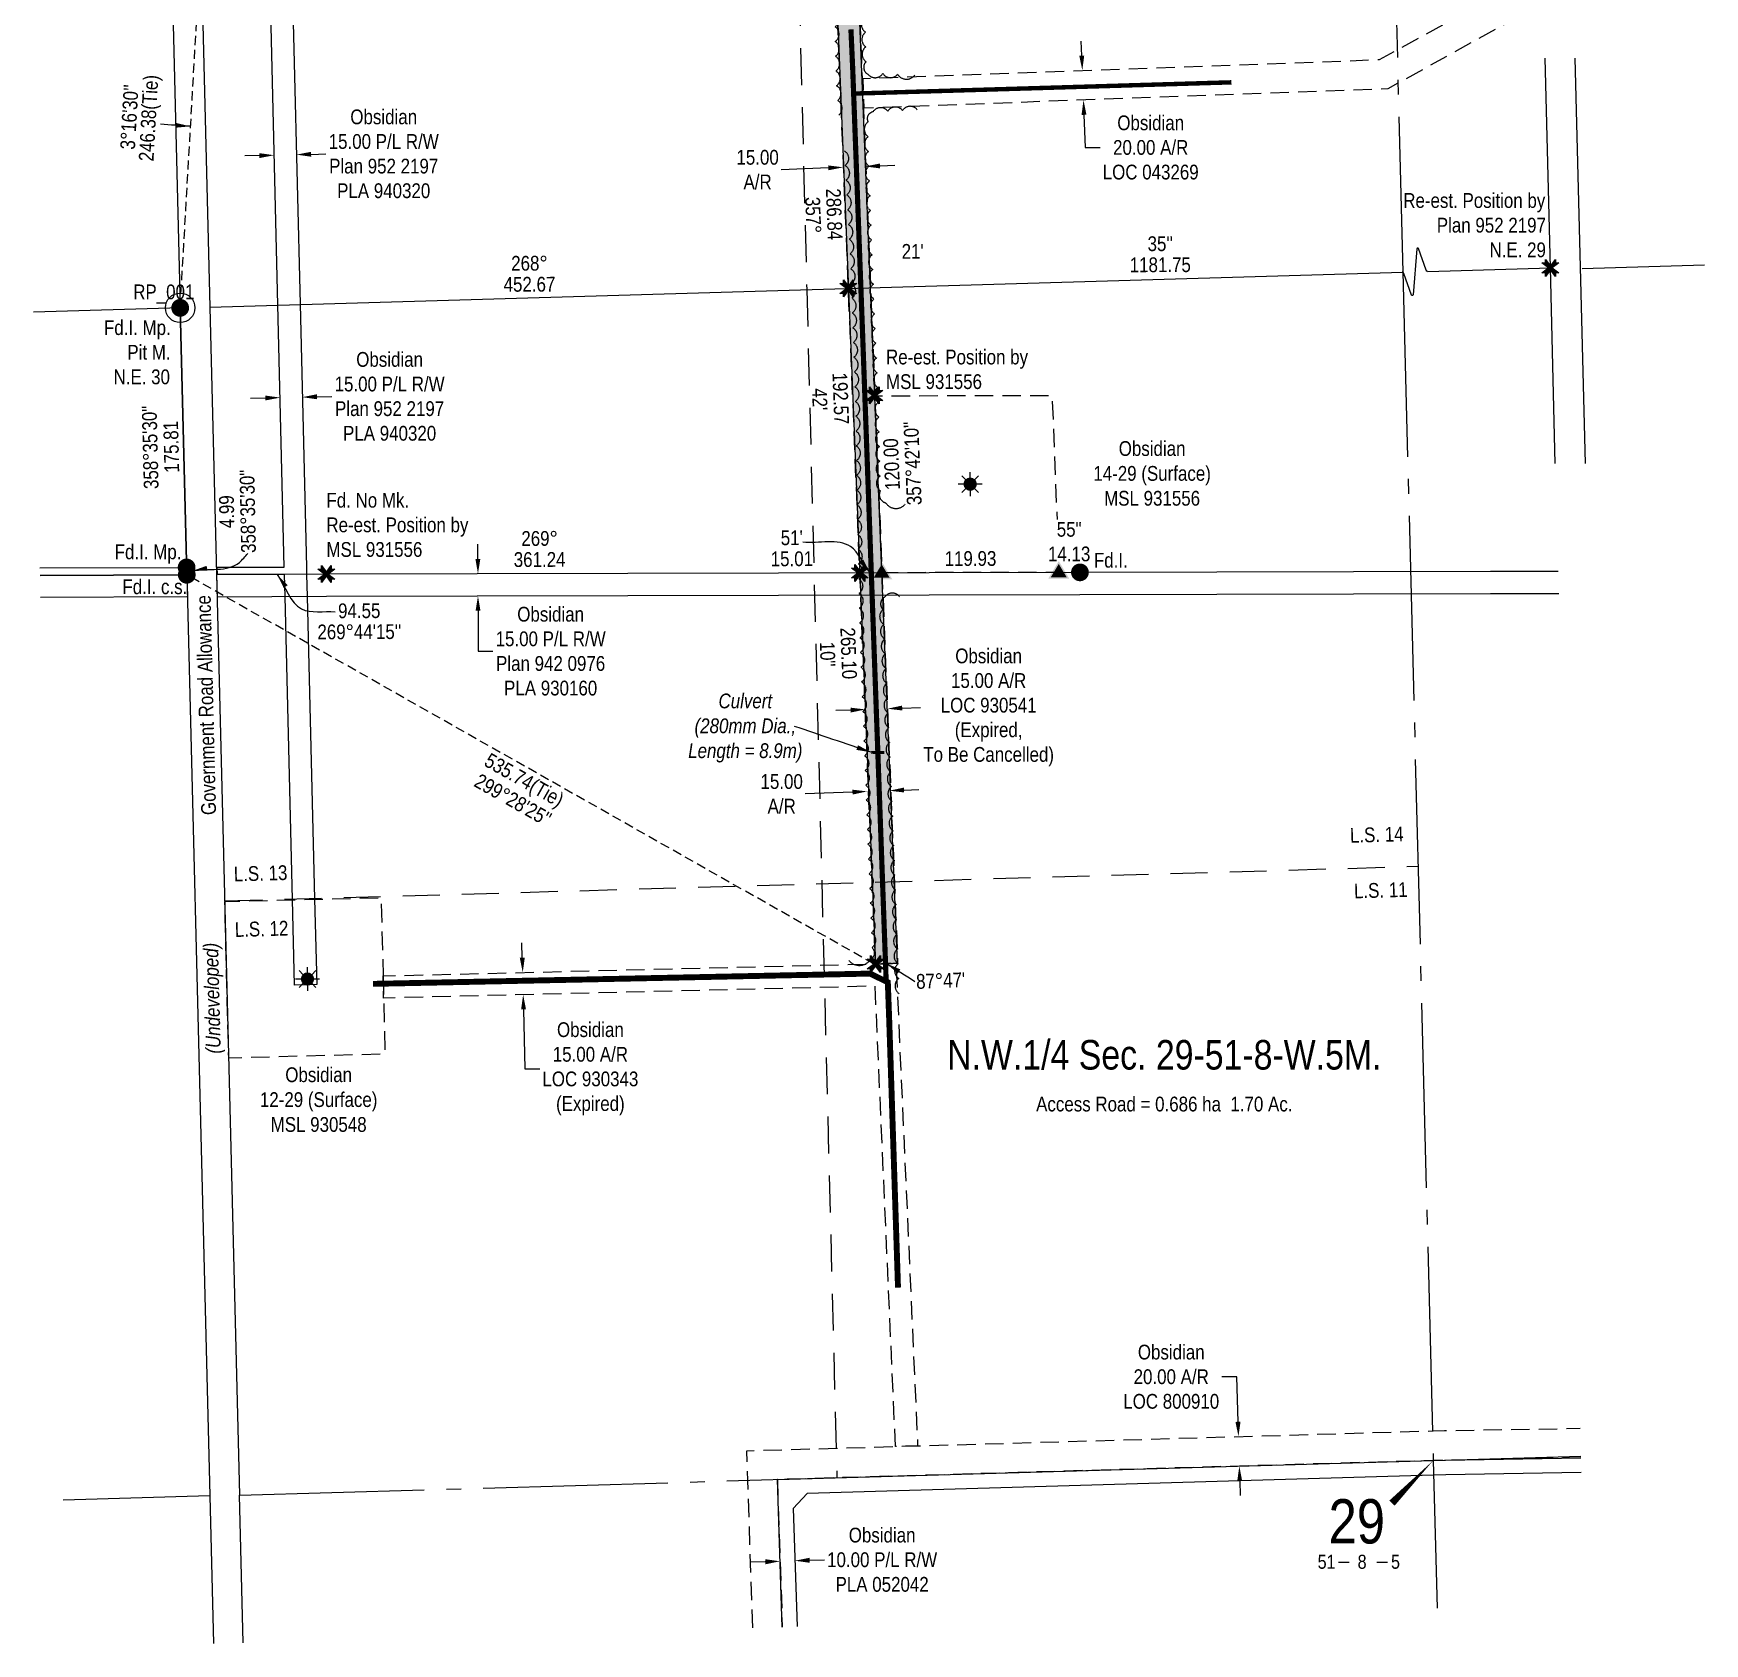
# Model space of a CAD drawing. Extents: x 622351 to 625980, y 5921759 to 5923689.
# Drawn here: x 622371 to 623503, y 5921856 to 5922946 of the extents above; entities that cross this region are included whole.
import ezdxf
from ezdxf.enums import TextEntityAlignment as Align

# ---------------------------------------------------------------- set-up
doc = ezdxf.new("R2010")
doc.units = 0
doc.header["$LTSCALE"] = 5
doc.header["$PDSIZE"] = 0.5
for name, pattern in [('0', [1, 1, 0]), ('foc-ACCESSROAD', [3.75, 2.5, -1.25]), ('foc-LSD', [8, 5, -3]), ('foc-QUARTERLINE', [33, 25, -3, 2, -3]), ('foc-TIELINE', [1.875, 1.25, -0.625])]:
    doc.linetypes.add(name, pattern=pattern)
doc.layers.get('Defpoints').update_dxf_attribs({"color": 9})
for name, color, linetype in [('10', 1, 'Continuous'), ('35', 37, 'Continuous'), ('9', 3, 'Continuous'), ('AS-ROADS', 254, 'Continuous'), ('C-AR', 13, 'foc-ACCESSROAD'), ('C-RW', 13, 'Continuous'), ('C-SYMBOL', 7, 'Continuous'), ('C-WS', 13, 'foc-ACCESSROAD'), ('C-WS-S', 8, 'Continuous'), ('L-AREAREQUIRED', 7, 'Continuous'), ('L-BD', 7, 'Continuous'), ('L-MON', 1, 'Continuous'), ('L-ROAD-T', 7, 'Continuous'), ('L-SEC', 7, 'Continuous'), ('L-SECLBL', 7, 'Continuous'), ('L-SECQ', 8, 'foc-QUARTERLINE'), ('L-SECTION-LSD', 7, 'foc-LSD'), ('L-TIE', 7, 'foc-TIELINE'), ('P-PROPOSED', 10, 'Continuous'), ('P-PROPOSED-H', 21, 'Continuous'), ('P-TXT', 4, 'Continuous'), ('T-BUSH', 110, '0')]:
    doc.layers.add(name, color=color, linetype=linetype)
for name, color, linetype, lineweight in [('C-AR-T', 13, 'Continuous', 9), ('C-RW-T', 13, 'Continuous', 9), ('T-TEXT', 48, 'Continuous', 18)]:
    doc.layers.add(name, color=color, linetype=linetype, lineweight=lineweight)
doc.layers.add('oil_and_gas_wells_pt', color=7, linetype='Continuous', plot=False)
doc.styles.add('100L', font='ARIALN.TTF', dxfattribs={"height": 11})
doc.styles.add('175L', font='ARIALN.TTF', dxfattribs={"height": 20})
doc.styles.add('80', font='ARIALN.TTF', dxfattribs={"height": 10})
doc.styles.add('80CG', font='ARIALN.TTF', dxfattribs={"height": 10})
doc.styles.add('80L', font='ARIALN.TTF', dxfattribs={"height": 10})
doc.styles.add('80LS', font='ARIALNI.TTF', dxfattribs={"height": 10})
doc.styles.add('SIMPLEX', font='ARIALN.TTF')
doc.styles.get("Standard").update_dxf_attribs({"font": 'ARIALN.TTF'})
doc.dimstyles.new('Compass 5 000', dxfattribs={"dimscale": 5, "dimtxt": 9, "dimasz": 2, "dimexe": 0.2, "dimexo": 0.0625, "dimgap": 0.5, "dimtad": 0, "dimtih": 1, "dimtoh": 1, "dimzin": 0, "dimdsep": 46, "dimtxsty": '80CG', "dimcen": 0.1, "dimse1": 1, "dimse2": 1, "dimclrd": 256, "dimclrt": 256, "dimaunit": 1, "dimadec": 4, "dimazin": 0, "dimtfac": 0.06, "dimtofl": 0, "dimtmove": 0, "dimatfit": 1, "dimfxl": 0.2, "dimtolj": 1, "dimtzin": 0, "dimlwd": -1, "dimarcsym": 0})

# ---------------------------------------------------------------- blocks, each defined once
blk = doc.blocks.new('L-SECLBL')
at = {"layer": '9', "color": 7}
for p, q in [((-5.1, -27.8), (-12.3, -27.8)), ((20.7, -27.8), (13.5, -27.8))]:
    blk.add_line(p, q, dxfattribs=at)
at = {"layer": '10', "color": 2, "style": 'SIMPLEX'}
blk.add_attdef('SEC', text='', height=30, dxfattribs=at).set_placement((0, 0), align=Align.MIDDLE)
at = {"layer": '10', "color": 5, "style": '80L'}
blk.add_attdef('TWP', text='', height=9.5, dxfattribs=at).set_placement((-14.4, -27.4), align=Align.MIDDLE_RIGHT)
blk.add_attdef('RGE', text='', height=9.5, dxfattribs=at).set_placement((3.6, -27.4), align=Align.MIDDLE_CENTER)
blk.add_attdef('MER', text='', height=9.5, dxfattribs=at).set_placement((23.2, -27.4), align=Align.MIDDLE_LEFT)
blk = doc.blocks.new('*D36')
at = {"layer": 'C-AR-T', "transparency": 16777216}
for p, q in [((623081, 5922930.6), (623080.6, 5922940.6)), ((623082.4, 5922890.7), (623083.3, 5922868.5)), ((623083.3, 5922868.5), (623093.3, 5922868.5))]:
    blk.add_line(p, q, dxfattribs=at)
for points in [[(623082.6, 5922930.7), (623079.3, 5922930.6), (623081.3, 5922920.7)], [(623084.1, 5922890.7), (623080.8, 5922890.6), (623082.1, 5922900.7)]]:
    blk.add_solid(points, dxfattribs=at)
at = {"layer": 'Defpoints', "color": 0, "transparency": 16777216}
for p in [(623081.3, 5922920.7), (623106.9, 5922921.6), (623107.6, 5922901.6)]:
    blk.add_point(p, dxfattribs=at)
at = {"layer": 'C-AR-T', "transparency": 16777216, "insert": (623127.6, 5922868.5), "char_height": 10, "attachment_point": 5, "style": '80CG'}
blk.add_mtext('\\A1;Obsidian\\P20.00 A/R\\PLOC 043269', dxfattribs=at)
blk = doc.blocks.new('*D38')
at = {"layer": 'C-AR-T', "transparency": 16777216}
for p, q in [((623185.8, 5922036.3), (623175.8, 5922036.3)), ((623186.7, 5922005.9), (623185.8, 5922036.3)), ((623187.9, 5921965.9), (623188.2, 5921955.9))]:
    blk.add_line(p, q, dxfattribs=at)
for points in [[(623188.4, 5922005.9), (623185, 5922005.8), (623187, 5921995.9)], [(623189.5, 5921965.9), (623186.2, 5921965.8), (623187.6, 5921975.9)]]:
    blk.add_solid(points, dxfattribs=at)
at = {"layer": 'Defpoints', "color": 0, "transparency": 16777216}
for p in [(623161.8, 5921995.1), (623187, 5921995.9), (623162.3, 5921975.1)]:
    blk.add_point(p, dxfattribs=at)
at = {"layer": 'C-AR-T', "transparency": 16777216, "insert": (623141.5, 5922036.3), "char_height": 10, "attachment_point": 5, "style": '80CG'}
blk.add_mtext('\\A1;Obsidian\\P20.00 A/R\\PLOC 800910', dxfattribs=at)
blk = doc.blocks.new('*D39')
at = {"layer": 'C-AR-T', "transparency": 16777216}
for p, q in [((622702.2, 5922320), (622702, 5922330)), ((622703.1, 5922285), (622704, 5922244.8)), ((622704, 5922244.8), (622714, 5922244.8))]:
    blk.add_line(p, q, dxfattribs=at)
for points in [[(622703.9, 5922320.1), (622700.5, 5922320), (622702.5, 5922310)], [(622704.7, 5922285.1), (622701.4, 5922285), (622702.8, 5922295)]]:
    blk.add_solid(points, dxfattribs=at)
at = {"layer": 'Defpoints', "color": 0, "transparency": 16777216}
for p in [(622705.6, 5922310.1), (622702.8, 5922295), (622706, 5922295.1)]:
    blk.add_point(p, dxfattribs=at)
at = {"layer": 'C-AR-T', "transparency": 16777216, "insert": (622748.3, 5922244.8), "char_height": 10, "attachment_point": 5, "style": '80CG'}
blk.add_mtext('\\A1;Obsidian\\P15.00 A/R\\PLOC 930343\\P(Expired)', dxfattribs=at)
blk = doc.blocks.new('*D40')
at = {"layer": 'C-AR-T', "transparency": 16777216}
for p, q in [((622924.4, 5922487.7), (622914.4, 5922487.3)), ((622959.4, 5922489), (622971.7, 5922489.5))]:
    blk.add_line(p, q, dxfattribs=at)
for points in [[(622924.4, 5922489.3), (622924.5, 5922486), (622934.4, 5922488.1)], [(622959.3, 5922490.7), (622959.5, 5922487.4), (622949.4, 5922488.6)]]:
    blk.add_solid(points, dxfattribs=at)
at = {"layer": 'Defpoints', "color": 0, "transparency": 16777216}
for p in [(622949.4, 5922488.6), (622935, 5922473.6), (622950, 5922474.2)]:
    blk.add_point(p, dxfattribs=at)
at = {"layer": 'C-AR-T', "transparency": 16777216, "insert": (623017.9, 5922489.5), "char_height": 10, "attachment_point": 5, "style": '80CG'}
blk.add_mtext('\\A1;Obsidian\\P15.00 A/R\\PLOC 930541\\P(Expired,\\PTo Be Cancelled)', dxfattribs=at)
blk = doc.blocks.new('*D41')
at = {"layer": 'C-AR-T', "transparency": 16777216}
for p, q in [((622781.3, 5923076.1), (622781, 5923086.1)), ((622782.1, 5923041.1), (622783, 5923008.4)), ((622783, 5923008.4), (622793, 5923008.4))]:
    blk.add_line(p, q, dxfattribs=at)
for points in [[(622782.9, 5923076.1), (622779.6, 5923076.1), (622781.5, 5923066.1)], [(622783.8, 5923041.1), (622780.5, 5923041.1), (622781.9, 5923051.1)]]:
    blk.add_solid(points, dxfattribs=at)
at = {"layer": 'Defpoints', "color": 0, "transparency": 16777216}
for p in [(622776.6, 5923066), (622777, 5923051), (622781.9, 5923051.1)]:
    blk.add_point(p, dxfattribs=at)
at = {"layer": 'C-AR-T', "transparency": 16777216, "insert": (622839.2, 5923008.4), "char_height": 10, "attachment_point": 5, "style": '80CG'}
blk.add_mtext('\\A1;Obsidian\\P15.00 A/R\\PLOC 930541\\P(Expired,\\PTo Be Cancelled)', dxfattribs=at)
blk = doc.blocks.new('*D43')
at = {"layer": 'C-RW-T', "transparency": 16777216}
for p, q in [((622672.2, 5922589.9), (622672.1, 5922599.9)), ((622672.3, 5922554.9), (622672.3, 5922527.5)), ((622672.3, 5922527.5), (622682.3, 5922527.5))]:
    blk.add_line(p, q, dxfattribs=at)
for points in [[(622673.8, 5922589.9), (622670.5, 5922589.9), (622672.2, 5922579.9)], [(622673.9, 5922554.9), (622670.6, 5922554.9), (622672.2, 5922564.9)]]:
    blk.add_solid(points, dxfattribs=at)
at = {"layer": 'Defpoints', "color": 0, "transparency": 16777216}
for p in [(622758.7, 5922580.1), (622672.2, 5922564.9), (622758.8, 5922565.1)]:
    blk.add_point(p, dxfattribs=at)
at = {"layer": 'C-RW-T', "transparency": 16777216, "insert": (622721.4, 5922527.5), "char_height": 10, "attachment_point": 5, "style": '80CG'}
blk.add_mtext('\\A1;Obsidian\\P15.00 P/L R/W\\PPlan 942 0976\\PPLA 930160', dxfattribs=at)
blk = doc.blocks.new('*D44')
at = {"layer": 'C-RW-T', "transparency": 16777216}
for p, q in [((622528.3, 5922698.9), (622518.3, 5922698.7)), ((622563.3, 5922699.8), (622573.3, 5922700))]:
    blk.add_line(p, q, dxfattribs=at)
for points in [[(622563.2, 5922701.5), (622563.3, 5922698.1), (622553.3, 5922699.5)], [(622528.3, 5922700.6), (622528.3, 5922697.3), (622538.3, 5922699.2)]]:
    blk.add_solid(points, dxfattribs=at)
at = {"layer": 'Defpoints', "color": 0, "transparency": 16777216}
for p in [(622553.3, 5922699.5), (622538.6, 5922687.6), (622553.6, 5922687.9)]:
    blk.add_point(p, dxfattribs=at)
at = {"layer": 'C-RW-T', "transparency": 16777216, "insert": (622612.4, 5922700), "char_height": 10, "attachment_point": 5, "style": '80CG'}
blk.add_mtext('\\A1;Obsidian\\P15.00 P/L R/W\\PPlan 952 2197\\PPLA 940320', dxfattribs=at)
blk = doc.blocks.new('*D45')
at = {"layer": 'C-RW-T', "transparency": 16777216}
for p, q in [((622524.3, 5922863.1), (622514.3, 5922862.8)), ((622559.3, 5922863.9), (622569.3, 5922864.2))]:
    blk.add_line(p, q, dxfattribs=at)
for points in [[(622524.2, 5922864.7), (622524.3, 5922861.4), (622534.3, 5922863.3)], [(622559.2, 5922865.6), (622559.3, 5922862.3), (622549.3, 5922863.7)]]:
    blk.add_solid(points, dxfattribs=at)
at = {"layer": 'Defpoints', "color": 0, "transparency": 16777216}
for p in [(622534.1, 5922869.9), (622549.1, 5922870.3), (622549.3, 5922863.7)]:
    blk.add_point(p, dxfattribs=at)
at = {"layer": 'C-RW-T', "transparency": 16777216, "insert": (622608.4, 5922864.2), "char_height": 10, "attachment_point": 5, "style": '80CG'}
blk.add_mtext('\\A1;Obsidian\\P15.00 P/L R/W\\PPlan 952 2197\\PPLA 940320', dxfattribs=at)
blk = doc.blocks.new('*D47')
at = {"layer": 'C-RW-T', "transparency": 16777216}
for p, q in [((622866.7, 5921911.1), (622856.8, 5921910.8)), ((622896.7, 5921912.1), (622906.7, 5921912.4))]:
    blk.add_line(p, q, dxfattribs=at)
for points in [[(622866.7, 5921912.8), (622866.8, 5921909.4), (622876.7, 5921911.4)], [(622896.7, 5921913.8), (622896.8, 5921910.4), (622886.7, 5921911.8)]]:
    blk.add_solid(points, dxfattribs=at)
at = {"layer": 'Defpoints', "color": 0, "transparency": 16777216}
for p in [(622876.6, 5921916.8), (622886.6, 5921917.1), (622886.7, 5921911.8)]:
    blk.add_point(p, dxfattribs=at)
at = {"layer": 'C-RW-T', "transparency": 16777216, "insert": (622945.8, 5921912.4), "char_height": 10, "attachment_point": 5, "style": '80CG'}
blk.add_mtext('\\A1;Obsidian\\P10.00 P/L R/W\\PPLA 052042', dxfattribs=at)
blk = doc.blocks.new('GAS')
h = blk.add_hatch(color=255)
h.dxf.hatch_style = 1
edge = h.paths.add_edge_path()
edge.add_arc((0, 0), 0.9, 0, 360)
for p, q in [((-0.81, 0), (-1.62, 0)), ((-0.57, 0.57), (-1.14, 1.14)), ((0, 0.81), (0, 1.62)), ((0.57, 0.57), (1.14, 1.14)), ((1.62, 0), (0.81, 0)), ((-0.57, -0.57), (-1.14, -1.14)), ((0, -0.81), (0, -1.62)), ((1.14, -1.14), (0.57, -0.57))]:
    blk.add_line(p, q)
blk.add_circle((0, 0), 0.8)
blk = doc.blocks.new('fdia')
at = {"color": 255, "const_width": 1}
blk.add_lwpolyline([(-0.5, 0, 1), (0.5, 0, 1)], format="xyb", close=True, dxfattribs=at)
blk = doc.blocks.new('Fdiaa')
blk.add_blockref('fdia', (0, 0))
blk = doc.blocks.new('fdib')
at = {"color": 1, "const_width": 1.6}
blk.add_lwpolyline([(-0.4, 0, 1), (0.4, 0, 1)], format="xyb", close=True, dxfattribs=at)
at = {"color": 1}
blk.add_circle((0, 0), 0.8, dxfattribs=at)
blk = doc.blocks.new('Fdibb')
blk.add_blockref('fdib', (0, 0))
blk = doc.blocks.new('fdicc')
for name in ['Fdibb', 'Fdiaa']:
    blk.add_blockref(name, (0, 0))
blk = doc.blocks.new('FDI')
blk.add_blockref('fdicc', (0, 0))
blk = doc.blocks.new('STRIA')
blk.add_hatch(color=255).paths.add_polyline_path([(-0.04, 1.52), (-1.47, -0.87), (1.39, -0.87)])
blk = doc.blocks.new('STRIAA')
blk.add_blockref('STRIA', (0, 0))
blk = doc.blocks.new('STRIB')
at = {"color": 1}
blk.add_solid([(-1.12, -0.67), (-0.04, 1.13), (1.04, -0.67)], dxfattribs=at)
blk = doc.blocks.new('STRIBB')
blk.add_blockref('STRIB', (0, 0))
blk = doc.blocks.new('STRICC')
for name in ['STRIAA', 'STRIBB']:
    blk.add_blockref(name, (0, 0))
blk = doc.blocks.new('fdspike')
blk.add_blockref('STRICC', (0, 0))
blk = doc.blocks.new('TEMP')
h = blk.add_hatch(color=255)
h.dxf.hatch_style = 1
h.paths.add_polyline_path([(0, 0.25), (-0.67, 1.15), (-0.67, 0.67), (-1.15, 0.67), (-0.25, 0), (-1.15, -0.67), (-0.67, -0.67), (-0.67, -1.15), (0, -0.25), (0.67, -1.15), (0.67, -0.67), (1.15, -0.67), (0.25, 0), (1.15, 0.67), (0.67, 0.67), (0.67, 1.15)])
h.paths.add_polyline_path([(0.57, 0.85), (0.57, 0.57), (0.85, 0.57), (0.08, 0), (0.85, -0.57), (0.57, -0.57), (0.57, -0.85), (0, -0.08), (-0.57, -0.85), (-0.57, -0.57), (-0.85, -0.57), (-0.08, 0), (-0.85, 0.57), (-0.57, 0.57), (-0.57, 0.85), (0, 0.08)], flags=16)
h = blk.add_hatch(color=1)
h.dxf.hatch_style = 1
h.paths.add_polyline_path([(0, 0.08), (-0.57, 0.85), (-0.57, 0.57), (-0.85, 0.57), (-0.08, 0), (-0.85, -0.57), (-0.57, -0.57), (-0.57, -0.85), (0, -0.08), (0.57, -0.85), (0.57, -0.57), (0.85, -0.57), (0.08, 0), (0.85, 0.57), (0.57, 0.57), (0.57, 0.85)])
at = {"color": 1}
for p, q in [((-0.08, 0), (0.08, 0)), ((0, 0.08), (0, -0.08))]:
    blk.add_line(p, q, dxfattribs=at)
at = {"color": 255, "flags": 128}
blk.add_lwpolyline([(-0.25, 0), (-1.15, 0.67), (-0.67, 0.67), (-0.67, 1.15), (0, 0.25), (0.67, 1.15), (0.67, 0.67), (1.15, 0.67), (0.25, 0), (1.15, -0.67), (0.67, -0.67), (0.67, -1.15), (0, -0.25), (-0.67, -1.15), (-0.67, -0.67), (-1.15, -0.67)], close=True, dxfattribs=at)
at = {"color": 1, "flags": 128}
blk.add_lwpolyline([(-0.08, 0), (-0.85, 0.57), (-0.57, 0.57), (-0.57, 0.85), (0, 0.08), (0.57, 0.85), (0.57, 0.57), (0.85, 0.57), (0.08, 0), (0.85, -0.57), (0.57, -0.57), (0.57, -0.85), (0, -0.08), (-0.57, -0.85), (-0.57, -0.57), (-0.85, -0.57)], close=True, dxfattribs=at)
blk = doc.blocks.new('*D51')
at = {"layer": 'Defpoints', "color": 0, "transparency": 16777216}
for p in [(622919.4, 5922855.4), (622919.4, 5922855.1), (622934.3, 5922856)]:
    blk.add_point(p, dxfattribs=at)
at = {"layer": 'P-TXT', "transparency": 16777216}
for p, q in [((622909.4, 5922854.7), (622877.4, 5922853.5)), ((622944.4, 5922856.1), (622954.3, 5922856.5))]:
    blk.add_line(p, q, dxfattribs=at)
for points in [[(622909.3, 5922856.4), (622909.5, 5922853.1), (622919.4, 5922855.1)], [(622944.3, 5922857.7), (622944.4, 5922854.4), (622934.4, 5922855.7)]]:
    blk.add_solid(points, dxfattribs=at)
at = {"layer": 'P-TXT', "transparency": 16777216, "insert": (622861.5, 5922853.5), "char_height": 10, "attachment_point": 5, "style": '80CG'}
blk.add_mtext('\\A1;15.00\\PA/R', dxfattribs=at)
blk = doc.blocks.new('*D54')
at = {"layer": 'Defpoints', "color": 0, "transparency": 16777216}
for p in [(622935.7, 5922432.9), (622935.7, 5922432.6), (622950.7, 5922433.5)]:
    blk.add_point(p, dxfattribs=at)
at = {"layer": 'P-TXT', "transparency": 16777216}
for p, q in [((622925.7, 5922432.2), (622893.7, 5922430.9)), ((622960.7, 5922433.5), (622970.7, 5922433.9))]:
    blk.add_line(p, q, dxfattribs=at)
for points in [[(622925.6, 5922433.8), (622925.8, 5922430.5), (622935.7, 5922432.6)], [(622960.6, 5922435.2), (622960.7, 5922431.9), (622950.7, 5922433.1)]]:
    blk.add_solid(points, dxfattribs=at)
at = {"layer": 'P-TXT', "transparency": 16777216, "insert": (622877.8, 5922430.9), "char_height": 10, "attachment_point": 5, "style": '80CG'}
blk.add_mtext('\\A1;15.00\\PA/R', dxfattribs=at)
blk = doc.blocks.new('linebrk')
blk.add_lwpolyline([(0, 0.00175, -0.346152), (-0.00019, 0.0015), (-0.00314, 0.00055, 0.772575), (-0.00312, 0.00036), (0.00312, -0.00036, -0.772575), (0.00314, -0.00055), (0.00019, -0.0015, 0.346152), (0, -0.00175)], format="xyb")

msp = doc.modelspace()

# ---------------------------------------------------------------- hatches: boundary and pattern name
at = {"layer": 'P-PROPOSED-H'}
h = msp.add_hatch(color=256, dxfattribs=at)
h.dxf.hatch_style = 1
h.paths.add_polyline_path([(622589.328, 5923061.369), (622901.11, 5923069.133), (622911.49, 5923059.393), (622941.315, 5922315.755), (622956.299, 5922316.334), (622926.236, 5923066.118), (622906.886, 5923084.276), (622588.955, 5923076.359)])

# ---------------------------------------------------------------- linework, layer by layer
at = {"layer": '35', "color": 3}
msp.add_circle((622470.625, 5922759.998), 9.997, dxfattribs=at)
at = {"layer": 'AS-ROADS', "flags": 128}
for points, const_width in [([(622948.512, 5922304.477), (622932.539, 5922743.313), (622925.903, 5922921.189), (622924.679, 5922948.462)], 3.5), ([(622926.551, 5922905.034), (623182.272, 5922912.647)], 2.999), ([(622601.178, 5922302.317), (622937.637, 5922309.274), (622949.653, 5922303.408), (622950.662, 5922275.821), (622956.545, 5922096.712)], 3.999)]:
    msp.add_lwpolyline(points, dxfattribs=dict(at, const_width=const_width))
at = {"layer": 'C-AR', "flags": 128}
for points in [[(622589.328, 5923061.369), (622926.095, 5923069.755), (622956.299, 5922316.334), (622952.942, 5922316.204)], [(622949.221, 5922316.06), (622941.315, 5922315.755), (622911.686, 5923054.296), (622589.697, 5923046.378)], [(623393.556, 5922966.495), (623294.984, 5922912.057), (623288.047, 5922908.226), (622933.714, 5922895.202), (622932.942, 5922915.199), (623282.547, 5922928.049), (623294.405, 5922934.597), (623392.974, 5922989.036)], [(622952, 5922316.168), (622949.313, 5922316.064)], [(622858.22, 5921866.313), (622854.894, 5921966.193), (622854.227, 5921986.211), (622955.516, 5921989.146), (622970.52, 5921989.58), (623318.355, 5921999.661), (623326.594, 5921999.901), (623418.301, 5922001.423)], [(623418.813, 5921981.417), (623327.071, 5921979.894), (623318.867, 5921979.657), (622874.897, 5921966.773), (622878.224, 5921866.894)]]:
    msp.add_lwpolyline(points, dxfattribs=at)
msp.add_lwpolyline([(622940.397, 5922315.798), (622955.192, 5922316.291), (622969.845, 5921989.561), (622954.841, 5921989.127), (622941.058, 5922300.8), (622608.363, 5922292.714), (622607.987, 5922307.718), (622940.397, 5922315.798)], close=True, dxfattribs=at)
at = {"layer": 'C-RW'}
for p, q in [((622375.609, 5922583.886), (622474.969, 5922584.249)), ((622475.15, 5922579.257), (622375.734, 5922578.888)), ((622375.737, 5922578.783), (622475.07, 5922579.257)), ((622474.969, 5922584.249), (622475.15, 5922579.257)), ((622475.07, 5922579.257), (622475.15, 5922579.257)), ((622475.15, 5922579.257), (622475.526, 5922564.266)), ((622475.142, 5922564.264), (622376.112, 5922563.792)), ((622475.526, 5922564.266), (622475.142, 5922564.264))]:
    msp.add_line(p, q, dxfattribs=at)
msp.add_lwpolyline([(622551.738, 5922762.377), (622556.096, 5922584.519), (622556.219, 5922579.521), (622556.586, 5922564.525), (622561.604, 5922359.812), (622563.024, 5922301.856), (622548.033, 5922301.489), (622546.613, 5922359.437), (622541.589, 5922564.482), (622541.222, 5922579.477), (622495.835, 5922579.345), (622495.71, 5922584.343), (622541.1, 5922584.474), (622536.751, 5922761.942), (622530.782, 5923007.28), (622529.957, 5923041.191), (622529.922, 5923042.62), (622529.321, 5923067.326), (622533.047, 5923067.416), (622544.312, 5923067.689), (622545.772, 5923007.655), (622551.738, 5922762.377)], close=True, dxfattribs=at)
for points in [[(623403.45, 5922581.554), (623357.672, 5922581.476), (623079.7, 5922580.905), (622569.586, 5922579.708), (622495.274, 5922579.353), (622495.649, 5922564.362), (622569.639, 5922564.715), (623079.735, 5922565.912), (623357.703, 5922566.483), (623403.833, 5922566.561)], [(622878.224, 5921866.894), (622874.897, 5921966.773), (623318.867, 5921979.657), (623327.071, 5921979.894), (623418.813, 5921981.417)], [(623419.07, 5921971.413), (623327.278, 5921969.891), (623319.124, 5921969.655), (622895.13, 5921957.366), (622885.562, 5921947.183), (622888.226, 5921867.184)]]:
    msp.add_lwpolyline(points, dxfattribs=at)
at = {"layer": 'C-WS', "flags": 128}
for points in [[(622945.686, 5922580.632), (622940.888, 5922700.448), (623060.846, 5922700.733), (623065.571, 5922580.91)], [(622607.987, 5922307.718), (622608.363, 5922292.714), (622609.313, 5922254.761), (622503.467, 5922252.111), (622500.815, 5922358.063), (622545.945, 5922359.193), (622560.935, 5922359.569), (622606.66, 5922360.713), (622607.987, 5922307.718)]]:
    msp.add_lwpolyline(points, close=True, dxfattribs=at)
at = {"layer": 'L-SEC'}
for p, q in [((622450.842, 5923564.22), (622470.646, 5922759.945)), ((622470.956, 5923564.715), (622490.739, 5922760.502)), ((623398.17, 5922787.024), (623394.68, 5922928.936)), ((623401.426, 5922654.634), (623398.17, 5922787.024)), ((622470.625, 5922759.998), (622490.764, 5921955.634)), ((622475.07, 5922579.257), (622470.627, 5922759.934))]:
    msp.add_line(p, q, dxfattribs=at)
at = {"layer": 'L-SEC', "flags": 128}
for points in [[(623414.824, 5922928.936), (623418.364, 5922787.53)], [(622490.739, 5922760.502), (623298.266, 5922784.118)], [(623315.251, 5922784.614), (623398.189, 5922787.035)], [(623418.282, 5922787.592), (623421.611, 5922654.634)], [(623419.606, 5922786.61), (623502.544, 5922789.031)], [(622471.195, 5922760.037), (622371.273, 5922757.083)], [(622490.739, 5922760.502), (622510.878, 5921956.138)], [(622490.764, 5921955.634), (622493.265, 5921855.701)], [(622513.367, 5921856.284), (622510.866, 5921956.217)]]:
    msp.add_lwpolyline(points, dxfattribs=at)
at = {"layer": 'L-SECLBL', "flags": 128}
msp.add_lwpolyline([(623318.867, 5921979.657, 0, 4.998, 0), (623290.974, 5921950.804, 0, 0, 0)], format="xyseb", dxfattribs=at)
at = {"layer": 'L-SECQ', "flags": 128}
for points in [[(623278.814, 5923549.16), (623298.266, 5922784.118)], [(623298.266, 5922784.118), (623318.867, 5921979.657)], [(622510.866, 5921956.217), (623318.867, 5921979.657)], [(623318.867, 5921979.657), (623418.784, 5921982.553)], [(623318.867, 5921979.657), (623321.425, 5921879.754)], [(622490.764, 5921955.634), (622391.412, 5921952.708)]]:
    msp.add_lwpolyline(points, dxfattribs=at)
at = {"layer": 'L-SECTION-LSD', "flags": 128}
for points in [[(622874.232, 5923575.596), (622894.782, 5922772.37)], [(622894.782, 5922772.37), (622915.15, 5921967.956)], [(622501.366, 5922358.439), (623308.566, 5922381.903)]]:
    msp.add_lwpolyline(points, dxfattribs=at)
at = {"layer": 'L-TIE'}
msp.add_line((622470.625, 5922759.998), (622484.694, 5923005.822), dxfattribs=at)
at = {"layer": 'oil_and_gas_wells_pt'}
for p in [(623005.388, 5922640.585), (622556.788, 5922305.608)]:
    msp.add_point(p, dxfattribs=at)
at = {"layer": 'P-PROPOSED', "flags": 128}
msp.add_lwpolyline([(622589.328, 5923061.369), (622901.11, 5923069.133), (622911.49, 5923059.393), (622941.315, 5922315.755), (622956.299, 5922316.334), (622926.236, 5923066.118), (622906.886, 5923084.276), (622588.955, 5923076.359)], close=True, dxfattribs=at)
at = {"layer": 'T-BUSH', "flags": 128}
for points in [[(622529.741, 5923137.852, 0.52056705), (622529.737, 5923127.855, 0.52056705), (622530.852, 5923118.775, 0.52056705), (622540.831, 5923119.373, 0.52056705), (622550.82, 5923119.005, 0.52056705), (622560.805, 5923118.545, 0.52056705), (622570.776, 5923117.833, 0.52056705), (622580.747, 5923117.122, 0.52056705), (622590.17, 5923115.813, 0.52056705), (622591.731, 5923105.939, 0.52056705), (622592.248, 5923096.003, 0.52056705), (622593.043, 5923086.115, 0.52056705), (622595.12, 5923076.336, 0.52056705), (622604.545, 5923076.506, 0.52056705), (622614.502, 5923077.397, 0.52056705), (622624.472, 5923077.963, 0.52056705), (622634.467, 5923077.886, 0.52056705), (622644.435, 5923078.647, 0.52056705), (622654.402, 5923079.408, 0.52056705), (622664.386, 5923079.813, 0.52056705), (622674.382, 5923079.938, 0.52056705), (622684.377, 5923080.043, 0.52056705), (622694.373, 5923080.148, 0.52056705), (622704.369, 5923080.252, 0.52056705), (622714.365, 5923080.357, 0.52056705), (622724.361, 5923080.359, 0.52056705), (622734.357, 5923080.213, 0.52056705), (622744.352, 5923080.067, 0.52056705), (622754.347, 5923080.076, 0.52056705), (622764.34, 5923080.321, 0.52056705), (622774.334, 5923080.567, 0.52056705), (622784.325, 5923080.887, 0.52056705), (622794.316, 5923081.213, 0.52056705), (622804.307, 5923081.538, 0.52056705), (622814.299, 5923081.863, 0.52056705), (622824.29, 5923082.189, 0.52056705), (622834.274, 5923082.654, 0.52056705), (622844.247, 5923083.333, 0.52056705), (622854.221, 5923084.012, 0.52056705), (622864.194, 5923084.691, 0.52056705), (622874.168, 5923085.371, 0.52056705), (622884.141, 5923086.05, 0.52056705), (622894.115, 5923086.724, 0.52056705), (622904.093, 5923087.333, 0.52056705), (622911.911, 5923081.616, 0.52056705), (622918.197, 5923074.016, 0.52056705), (622922.869, 5923065.185, 0.52056705), (622926.993, 5923056.088, 0.52056705), (622928.985, 5923046.417, 0.52056705), (622929.539, 5923036.435, 0.52056705), (622930.093, 5923026.454, 0.52056705), (622930.56, 5923016.469, 0.52056705), (622930.977, 5923006.481, 0.52056705), (622931.394, 5922996.493, 0.52056705), (622931.863, 5922986.509, 0.52056705), (622932.6, 5922976.539, 0.52056705), (622933.338, 5922966.57, 0.52056705), (622934.076, 5922956.601, 0.52056705), (622934.642, 5922946.624, 0.52056705), (622934.785, 5922936.629, 0.52056705), (622934.927, 5922926.633, 0.52056705), (622936.315, 5922918.059, 0.52056705), (622946.26, 5922918.674, 0.52056705), (622956.243, 5922918.141, 0.52056705), (622967.94, 5922917.518, 0.52056705)], [(622916.465, 5922890.395, 0.52056705), (622915.733, 5922900.365, 0.52056705), (622915.001, 5922910.335, 0.52056705), (622914.585, 5922920.321, 0.52056705), (622914.249, 5922930.312, 0.52056705), (622914.1, 5922940.307, 0.52056705), (622913.993, 5922950.303, 0.52056705), (622913.887, 5922960.299, 0.52056705), (622913.516, 5922970.283, 0.52056705), (622912.743, 5922980.25, 0.52056705), (622911.971, 5922990.216, 0.52056705), (622911.198, 5923000.183, 0.52056705), (622910.605, 5923010.161, 0.52056705), (622910.143, 5923020.147, 0.52056705), (622909.68, 5923030.132, 0.52056705), (622909.674, 5923040.125, 0.52056705), (622909.824, 5923050.121, 0.52056705), (622908.577, 5923060.021, 0.52056705), (622899.735, 5923063.626, 0.52056705), (622890.204, 5923066.641, 0.52056705), (622880.244, 5923067.108, 0.52056705), (622870.251, 5923067.377, 0.52056705), (622860.259, 5923067.647, 0.52056705), (622850.266, 5923067.917, 0.52056705), (622840.273, 5923067.756, 0.52056705), (622830.281, 5923067.455, 0.52056705), (622820.29, 5923067.154, 0.52056705), (622810.298, 5923066.854, 0.52056705), (622800.31, 5923066.442, 0.52056705), (622790.322, 5923066.023, 0.52056705), (622780.334, 5923065.603, 0.52056705), (622770.342, 5923065.322, 0.52056705), (622760.349, 5923065.054, 0.52056705), (622750.356, 5923064.786, 0.52056705), (622740.363, 5923064.518, 0.52056705), (622732.332, 5923060.749, 0.52056705), (622722.477, 5923060.52, 0.52056705), (622712.481, 5923060.554, 0.52056705), (622702.485, 5923060.588, 0.52056705), (622692.489, 5923060.484, 0.52056705), (622682.493, 5923060.35, 0.52056705), (622672.498, 5923060.215, 0.52056705), (622662.501, 5923060.134, 0.52056705), (622652.505, 5923060.061, 0.52056705), (622642.509, 5923059.988, 0.52056705), (622632.513, 5923059.915, 0.52056705), (622622.517, 5923059.842, 0.52056705), (622612.52, 5923059.769, 0.52056705), (622602.539, 5923059.447, 0.52056705), (622592.609, 5923058.297, 0.52056705), (622591.932, 5923048.929, 0.52056705), (622591.963, 5923038.932, 0.52056705), (622592.155, 5923028.458, 0.52056705)], [(622969.576, 5922894.039, 0.52056705), (622959.591, 5922893.575, 0.52056705), (622949.605, 5922893.11, 0.52056705), (622939.619, 5922892.646, 0.52056705), (622936.29, 5922885.865, 0.52056705), (622936.35, 5922875.869, 0.52056705), (622936.576, 5922865.876, 0.52056705), (622936.929, 5922855.886, 0.52056705), (622937.283, 5922845.896, 0.52056705), (622937.636, 5922835.906, 0.52056705), (622937.99, 5922825.915, 0.52056705), (622938.343, 5922815.925, 0.52056705), (622938.696, 5922805.935, 0.52056705), (622939.05, 5922795.945, 0.52056705), (622939.428, 5922785.955, 0.52056705), (622939.853, 5922775.968, 0.52056705), (622940.277, 5922765.98, 0.52056705), (622940.701, 5922755.993, 0.52056705), (622941.125, 5922746.005, 0.52056705), (622941.549, 5922736.018, 0.52056705), (622941.973, 5922726.03, 0.52056705), (622942.398, 5922716.043, 0.52056705), (622942.822, 5922706.055, 0.52056705), (622943.246, 5922696.068, 0.52056705), (622943.613, 5922686.078, 0.52056705), (622943.818, 5922676.084, 0.52056705), (622944.024, 5922666.09, 0.52056705), (622944.23, 5922656.095, 0.52056705), (622944.435, 5922646.101, 0.52056705), (622944.641, 5922636.107, 0.52056705), (622948.337, 5922627.955, 0.52056705), (622961.398, 5922627.14, 0.52056705)], [(622920.179, 5922866.332, -0.52056705), (622920.738, 5922856.351, -0.52056705), (622921.298, 5922846.37, -0.52056705), (622921.858, 5922836.39, -0.52056705), (622922.417, 5922826.409, -0.52056705), (622922.977, 5922816.428, -0.52056705), (622923.536, 5922806.447, -0.52056705), (622924.096, 5922796.466, -0.52056705), (622924.574, 5922786.482, -0.52056705), (622924.921, 5922776.491, -0.52056705), (622925.267, 5922766.501, -0.52056705), (622925.613, 5922756.51, -0.52056705), (622925.959, 5922746.52, -0.52056705), (622926.306, 5922736.529, -0.52056705), (622926.652, 5922726.539, -0.52056705), (622926.998, 5922716.548, -0.52056705), (622927.345, 5922706.558, -0.52056705), (622927.691, 5922696.567, -0.52056705), (622927.999, 5922686.576, -0.52056705), (622928.134, 5922676.58, -0.52056705), (622928.269, 5922666.585, -0.52056705), (622928.404, 5922656.589, -0.52056705), (622928.539, 5922646.594, -0.52056705), (622928.673, 5922636.598, -0.52056705), (622928.811, 5922626.602, -0.52056705), (622929.032, 5922616.608, -0.52056705), (622929.253, 5922606.614, -0.52056705), (622929.474, 5922596.62, -0.52056705), (622929.695, 5922586.626, -0.52056705), (622929.916, 5922576.632, -0.52056705), (622930.137, 5922566.638, -0.52056705), (622930.358, 5922556.644, -0.52056705), (622930.579, 5922546.65, -0.52056705), (622930.8, 5922536.656, -0.52056705), (622931.047, 5922526.663, -0.52056705), (622931.458, 5922516.675, -0.52056705), (622931.868, 5922506.687, -0.52056705), (622932.279, 5922496.698, -0.52056705), (622932.689, 5922486.71, -0.52056705), (622933.1, 5922476.722, -0.52056705), (622933.51, 5922466.734, -0.52056705), (622933.921, 5922456.746, -0.52056705), (622934.293, 5922446.757, -0.52056705), (622934.662, 5922436.767, -0.52056705), (622935.032, 5922426.777, -0.52056705), (622935.401, 5922416.788, -0.52056705), (622935.77, 5922406.798, -0.52056705), (622936.139, 5922396.808, -0.52056705), (622936.522, 5922386.819, -0.52056705), (622936.929, 5922376.831, -0.52056705), (622937.335, 5922366.843, -0.52056705), (622937.742, 5922356.854, -0.52056705), (622938.149, 5922346.866, -0.52056705), (622938.556, 5922336.878, -0.52056705), (622938.963, 5922326.89, -0.52056705), (622937.582, 5922318.561, -0.52056705), (622923.411, 5922318.092, -0.52056705)], [(622957.606, 5922564.375, 0.52056705), (622947.611, 5922564.218, 0.52056705), (622946.46, 5922555.709, 0.52056705), (622947.011, 5922545.727, 0.52056705), (622947.562, 5922535.746, 0.52056705), (622948.068, 5922525.763, 0.52056705), (622948.531, 5922515.777, 0.52056705), (622948.995, 5922505.791, 0.52056705), (622949.458, 5922495.805, 0.52056705), (622949.921, 5922485.82, 0.52056705), (622950.385, 5922475.834, 0.52056705), (622950.848, 5922465.848, 0.52056705), (622951.311, 5922455.862, 0.52056705), (622951.733, 5922445.875, 0.52056705), (622952.136, 5922435.886, 0.52056705), (622952.539, 5922425.898, 0.52056705), (622952.941, 5922415.91, 0.52056705), (622953.344, 5922405.921, 0.52056705), (622953.746, 5922395.933, 0.52056705), (622954.136, 5922385.944, 0.52056705), (622954.501, 5922375.954, 0.52056705), (622954.866, 5922365.964, 0.52056705), (622955.232, 5922355.974, 0.52056705), (622955.597, 5922345.985, 0.52056705), (622955.962, 5922335.995, 0.52056705), (622956.327, 5922326.005, 0.52056705), (622956.692, 5922316.015, 0.52056705), (622957.058, 5922306.025, 0.52056705), (622957.438, 5922295.621, 0.52056705)]]:
    msp.add_lwpolyline(points, format="xyb", dxfattribs=at)
at = {"layer": 'T-TEXT', "const_width": 2, "flags": 128}
msp.add_lwpolyline([(622947.307, 5922458.904), (622938.379, 5922459.076)], dxfattribs=at)

# ---------------------------------------------------------------- block references
at = {"xscale": 4.999999999999995, "yscale": 4.999999999999995, "zscale": 4.999999999999995}
for p in [(622474.969, 5922584.249), (622474.969, 5922584.249), (622475.07, 5922579.257), (622475.07, 5922579.257)]:
    msp.add_blockref('fdicc', p, dxfattribs=at)
at = {"layer": 'C-WS-S', "xscale": 4.998250000000001, "yscale": 4.998250000000001, "zscale": 4.998250000000001}
for p in [(623005.388, 5922640.585), (622556.788, 5922305.608)]:
    msp.add_blockref('GAS', p, dxfattribs=at)
at = {"layer": 'L-MON'}
for name, p, xscale, yscale, zscale in [('TEMP', (623398.17, 5922787.024), 4.998250000000001, 4.998250000000001, 4.998250000000001), ('TEMP', (622922.944, 5922773.142), 4.998250000000001, 4.998250000000001, 4.998250000000001), ('TEMP', (622940.553, 5922700.646), 4.999999999999998, 4.999999999999998, 4.999999999999998), ('fdspike', (622945.686, 5922580.632), 4.998250000000001, 4.998250000000001, 4.998250000000001), ('TEMP', (622569.586, 5922579.708), 4.998250000000001, 4.998250000000001, 4.998250000000001), ('TEMP', (622930.698, 5922580.478), 4.998250000000001, 4.998250000000001, 4.998250000000001), ('TEMP', (622941.315, 5922315.755), 4.999999999999996, 4.999999999999996, 4.999999999999996)]:
    msp.add_blockref(name, p, dxfattribs=dict(at, xscale=xscale, yscale=yscale, zscale=zscale))
at = {"layer": 'L-MON', "color": 6, "xscale": 4.999999999999985, "yscale": 4.999999999999985, "zscale": 4.999999999999985}
msp.add_blockref('FDI', (622470.625, 5922759.998), dxfattribs=at)
at = {"layer": 'L-SEC', "xscale": 4998.25, "yscale": 4998.25, "zscale": 4998.25, "rotation": 271.6720215281016}
msp.add_blockref('linebrk', (623306.523, 5922784.359), dxfattribs=at)
at = {"layer": 'L-SECLBL', "xscale": 0.99965, "yscale": 0.99965, "zscale": 0.99965}
msp.add_blockref('L-SECLBL', (623267.111, 5921938.484), dxfattribs=at).add_auto_attribs({'SEC': '29', 'TWP': '51', 'RGE': '8', 'MER': '5'})

# ---------------------------------------------------------------- texts
at = {"layer": '35', "color": 3, "style": '80'}
msp.add_attdef('RP_001', (622438.845, 5922765.789), 'RP', height=9.9965, dxfattribs=at)
at = {"layer": 'C-AR-T', "char_height": 9.9965, "width": 78.9673, "attachment_point": 2, "line_spacing_factor": 1.010437, "style": '80CG'}
for s, insert in [('Obsidian\\P14-29 (Surface)\\PMSL 931556', (623128.557, 5922669.742)), ('Obsidian\\P12-29 (Surface)\\PMSL 930548', (622564.365, 5922245.804))]:
    msp.add_mtext(s, dxfattribs=dict(at, insert=insert))
at = {"layer": 'C-SYMBOL', "color": 3, "style": '175L'}
msp.add_text('N.W.1/4 Sec. 29-51-8-W.5M.', height=19.993, dxfattribs=at).set_placement((623136.818, 5922238.314), align=Align.BOTTOM_CENTER)
at = {"layer": 'L-AREAREQUIRED', "color": 5, "insert": (623136.818, 5922215.814), "char_height": 10, "attachment_point": 8, "style": '80L'}
msp.add_mtext('Access Road = 0.686 ha  1.70 Ac.', dxfattribs=at)
at = {"layer": 'L-BD', "style": '80L'}
for s, rotation, p in [('246.38(Tie)', 86.7169, (622450.434, 5922888.362)), ("3°16'30''", 86.7169, (622436.212, 5922889.178)), ("357°42'10''", 92.4489, (622966.408, 5922654.745)), ('120.00', 92.4489, (622952.176, 5922654.137)), ('94.55', 0.2734, (622591.824, 5922554.944)), ("269°44'15''", 0.2734, (622591.892, 5922540.699)), ('535.74(Tie)', 330.4717, (622702.957, 5922439.262)), ("299°28'25''", 330.4717, (622695.936, 5922426.867)), ("87°47'", 2.2115, (622985.419, 5922304.524))]:
    msp.add_text(s, height=9.9965, rotation=rotation, dxfattribs=at).set_placement(p, align=Align.MIDDLE)
at = {"layer": 'L-BD'}
for s, rotation, p in [('286.84', 272.211468, (622913.393, 5922823.302)), ('357°', 272.211468, (622899.158, 5922822.752)), ("21'", 0.1633, (622966.482, 5922798.204)), ("35''", 0.1633, (623134.043, 5922803.404)), ('268°', 0.1633, (622707.044, 5922790.181)), ('1181.75', 0.1633, (623134.083, 5922789.159)), ('452.67', 0.1633, (622707.085, 5922775.936)), ('192.57', 272.211468, (622917.799, 5922698.618)), ("42'", 272.211468, (622903.565, 5922698.068)), ('358°35\'30"', 91.409478, (622450.321, 5922665.512)), ('175.81', 91.409478, (622464.562, 5922665.862)), ('358°35\'30"', 91.159071, (622516.336, 5922622.244)), ('4.99', 91.159071, (622502.094, 5922621.956)), ('269°', 0.1633, (622713.901, 5922603.865)), ("51'", 0.28774, (622884.628, 5922604.334)), ('361.24', 0.1633, (622713.942, 5922589.62)), ('15.01', 0.28774, (622884.7, 5922590.09)), ('119.93', 0.132862, (623005.606, 5922590.268)), ('265.10', 272.211468, (622923.148, 5922526.1)), ('10"', 272.211468, (622908.914, 5922525.55))]:
    msp.add_text(s, height=9.9965, rotation=rotation, dxfattribs=at).set_placement(p, align=Align.MIDDLE_CENTER)
at = {"layer": 'L-MON', "style": '80L'}
for s, p in [('Re-est. Position by', (623298.576, 5922827.663)), ('Plan 952 2197', (623321.278, 5922810.956)), ('N.E. 29', (623356.939, 5922794.248)), ('Fd.I. Mp.', (622426.256, 5922589.805)), ('Fd.I. c.s.', (622431.513, 5922566.173))]:
    msp.add_text(s, height=10, dxfattribs=at).set_placement(p)
at = {"layer": 'L-ROAD-T', "style": '80L'}
msp.add_text('Government Road Allowance', height=9.9965, rotation=91.434213, dxfattribs=at).set_placement((622488.078, 5922491.023), align=Align.MIDDLE_CENTER)

# ---------------------------------------------------------------- dimensions: what is measured, and where the dimension line sits
at = {"layer": 'C-AR-T'}
for base, p1, p2, angle, text, picture, middle in [((622781.896, 5923051.105), (622776.599, 5923065.986), (622776.975, 5923050.982), 271.434424, 'Obsidian\\P15.00 A/R\\PLOC 930541\\P(Expired,\\PTo Be Cancelled)', '*D41', (622839.227, 5923008.418)), ((623081.338, 5922920.653), (623107.595, 5922901.593), (623106.86, 5922921.591), 92.10503, 'Obsidian\\P20.00 A/R\\PLOC 043269', '*D36', (623127.57, 5922868.478)), ((622949.418, 5922488.647), (622934.98, 5922473.594), (622949.977, 5922474.173), 2.211912, 'Obsidian\\P15.00 A/R\\PLOC 930541\\P(Expired,\\PTo Be Cancelled)', '*D40', (623017.931, 5922489.506)), ((622702.822, 5922295.009), (622705.592, 5922310.09), (622705.957, 5922295.086), 271.392299, 'Obsidian\\P15.00 A/R\\PLOC 930343\\P(Expired)', '*D39', (622748.343, 5922244.794)), ((623187.001, 5921995.854), (623162.34, 5921975.12), (623161.76, 5921995.123), 91.660095, 'Obsidian\\P20.00 A/R\\PLOC 800910', '*D38', (623141.537, 5922036.334))]:
    dim = msp.add_linear_dim(base=base, p1=p1, p2=p2, angle=angle, text=text, dimstyle='Compass 5 000', dxfattribs=at)
    dim.commit()
    dim.dimension.update_dxf_attribs({"geometry": picture, "text_midpoint": middle, "dimtype": 161})
at = {"layer": 'C-RW-T'}
for p1, p2, distance, text, picture, middle in [((622534.123, 5922869.94), (622549.113, 5922870.305), -6.629, 'Obsidian\\P15.00 P/L R/W\\PPlan 952 2197\\PPLA 940320', '*D45', (622608.354, 5922864.164)), ((622538.574, 5922687.55), (622553.562, 5922687.917), 11.63, 'Obsidian\\P15.00 P/L R/W\\PPlan 952 2197\\PPLA 940320', '*D44', (622612.357, 5922700.034)), ((622876.563, 5921916.776), (622886.563, 5921917.109), -5.351, 'Obsidian\\P10.00 P/L R/W\\PPLA 052042', '*D47', (622945.816, 5921912.427))]:
    dim = msp.add_aligned_dim(p1=p1, p2=p2, distance=distance, text=text, dimstyle='Compass 5 000', dxfattribs=at)
    dim.commit()
    dim.dimension.update_dxf_attribs({"geometry": picture, "text_midpoint": middle})
dim = msp.add_linear_dim(base=(622672.233, 5922564.865), p1=(622758.725, 5922580.114), p2=(622758.769, 5922565.119), angle=270.168156, text='Obsidian\\P15.00 P/L R/W\\PPlan 942 0976\\PPLA 930160', dimstyle='Compass 5 000', dxfattribs=at)
dim.commit()
dim.dimension.update_dxf_attribs({"geometry": '*D43', "text_midpoint": (622721.429, 5922527.492), "dimtype": 161})
at = {"layer": 'P-TXT'}
for base, p1, p2, picture, middle in [((622919.378, 5922855.107), (622934.349, 5922856.022), (622919.365, 5922855.443), '*D51', (622861.474, 5922853.487)), ((622935.696, 5922432.566), (622950.666, 5922433.481), (622935.683, 5922432.902), '*D54', (622877.791, 5922430.945))]:
    dim = msp.add_linear_dim(base=base, p1=p1, p2=p2, angle=182.211468, text='15.00\\PA/R', dimstyle='Compass 5 000', dxfattribs=at)
    dim.commit()
    dim.dimension.update_dxf_attribs({"geometry": picture, "text_midpoint": middle, "dimtype": 161})

# ---------------------------------------------------------------- leaders
at = {"layer": 'L-BD', "path_type": 1}
for points in [[(622477.452, 5922882.862), (622457.244, 5922884.288)], [(622937.638, 5922580.548), (622924.407, 5922598.401), (622892.049, 5922601.261)], [(622478.984, 5922581.946), (622510.715, 5922587.61), (622516.382, 5922593.699)], [(622536.281, 5922579.462), (622552.719, 5922556.163), (622575.595, 5922554.165)], [(622948.807, 5922316.044), (622968.04, 5922303.975)]]:
    msp.add_leader(points, dimstyle='Compass 5 000', override={"dimgap": 0.5, "dimtad": 0}, dxfattribs=at)

# ---------------------------------------------------------------- next in the draw order: texts
at = {"layer": 'L-BD', "insert": (623072.419, 5922615.06), "char_height": 9.9965, "width": 28.66343, "attachment_point": 2, "rotation": 359.979724, "bg_fill": 3, "box_fill_scale": 1.15, "bg_fill_color": 256, "bg_fill_true_color": 256, "bg_fill_transparency": 0}
msp.add_mtext('55" 14.13', dxfattribs=at)
at = {"layer": 'L-MON', "char_height": 10, "attachment_point": 1, "style": '80L', "bg_fill": 3, "box_fill_scale": 1.1, "bg_fill_color": 256, "bg_fill_transparency": 0}
for s, width, insert in [('\\pi15.955;Fd.I. Mp.\\P\\pi31.801;Pit M.\\P\\pi22.435,t72.435;N.E. 30', 59.22249, (622403.065, 5922751.596)), ('Re-est. Position by\\PMSL 931556', 96.18414, (622948.435, 5922731.702)), ('Fd. No Mk.\\PRe-est. Position by\\PMSL 931556', 96.18414, (622569.606, 5922634.74))]:
    msp.add_mtext_dynamic_manual_height_columns(s, width=width, gutter_width=49.982, heights=[0], dxfattribs=dict(at, insert=insert))
at = {"layer": 'L-SECTION-LSD', "char_height": 9.9965, "attachment_point": 1, "rotation": 1.665008, "style": '100L', "bg_fill": 3, "bg_fill_color": 256, "bg_fill_transparency": 0}
for s, width, insert, box_fill_scale in [('L.S. 14', 35.83097, (623262.346, 5922407.81), 1.5), ('\\pi0.91823;L.S. 13', 35.85143, (622505.837, 5922381.603), 1.2), ('L.S. 11', 34.27627, (623265.08, 5922370.19), 1.5), ('\\pi0.91823;L.S. 12', 35.79006, (622506.514, 5922344.009), 1.2)]:
    msp.add_mtext_dynamic_manual_height_columns(s, width=width, gutter_width=54.981, heights=[0], dxfattribs=dict(at, insert=insert, box_fill_scale=box_fill_scale))

# ---------------------------------------------------------------- next in the draw order: linework, layer by layer
at = {"layer": 'L-TIE'}
msp.add_line((622940.205, 5922315.793), (622475.07, 5922579.257), dxfattribs=at)

# ---------------------------------------------------------------- next in the draw order: block references
at = {"layer": 'L-MON'}
for name, p, xscale, yscale, zscale in [('FDI', (622470.627, 5922759.934), 4.999999999999995, 4.999999999999995, 4.999999999999995), ('FDI', (622470.627, 5922759.934), 4.999999999999995, 4.999999999999995, 4.999999999999995), ('FDI', (622470.646, 5922759.945), 4.999999999999995, 4.999999999999995, 4.999999999999995), ('FDI', (622470.646, 5922759.945), 4.999999999999995, 4.999999999999995, 4.999999999999995), ('fdspike', (623065.571, 5922580.91), 4.998250000000001, 4.998250000000001, 4.998250000000001), ('FDI', (623079.7, 5922580.905), 4.999999999999995, 4.999999999999995, 4.999999999999995), ('FDI', (623079.7, 5922580.905), 4.999999999999995, 4.999999999999995, 4.999999999999995)]:
    msp.add_blockref(name, p, dxfattribs=dict(at, xscale=xscale, yscale=yscale, zscale=zscale))

# ---------------------------------------------------------------- next in the draw order: texts
at = {"layer": 'L-MON', "style": '80L'}
msp.add_text('Fd.I.', height=10, dxfattribs=at).set_placement((623089.141, 5922584.114))
at = {"layer": 'T-TEXT', "style": '80LS'}
msp.add_text('(Undeveloped)', height=9.9965, rotation=91.434213, dxfattribs=at).set_placement((622492.167, 5922292.587), align=Align.MIDDLE_CENTER)

# ---------------------------------------------------------------- next in the draw order: texts
at = {"layer": 'T-TEXT', "insert": (622853.181, 5922498.86), "char_height": 9.9965, "width": 76.7989, "attachment_point": 2, "line_spacing_factor": 1.010437, "style": '80CG', "bg_fill": 3, "box_fill_scale": 1.15, "bg_fill_color": 256, "bg_fill_true_color": 256, "bg_fill_transparency": 0}
msp.add_mtext('{\\fArial Narrow|b0|i1|c0|p34;Culvert\\P(280mm Dia.,\\PLength = 8.9m)}', dxfattribs=at)

# ---------------------------------------------------------------- next in the draw order: leaders
at = {"layer": 'T-TEXT', "path_type": 1}
msp.add_leader([(622938.379, 5922459.076), (622886.503, 5922476.654)], dimstyle='Compass 5 000', override={"dimgap": 0.5, "dimtad": 0}, dxfattribs=at)

doc.saveas('drawing.dxf')
